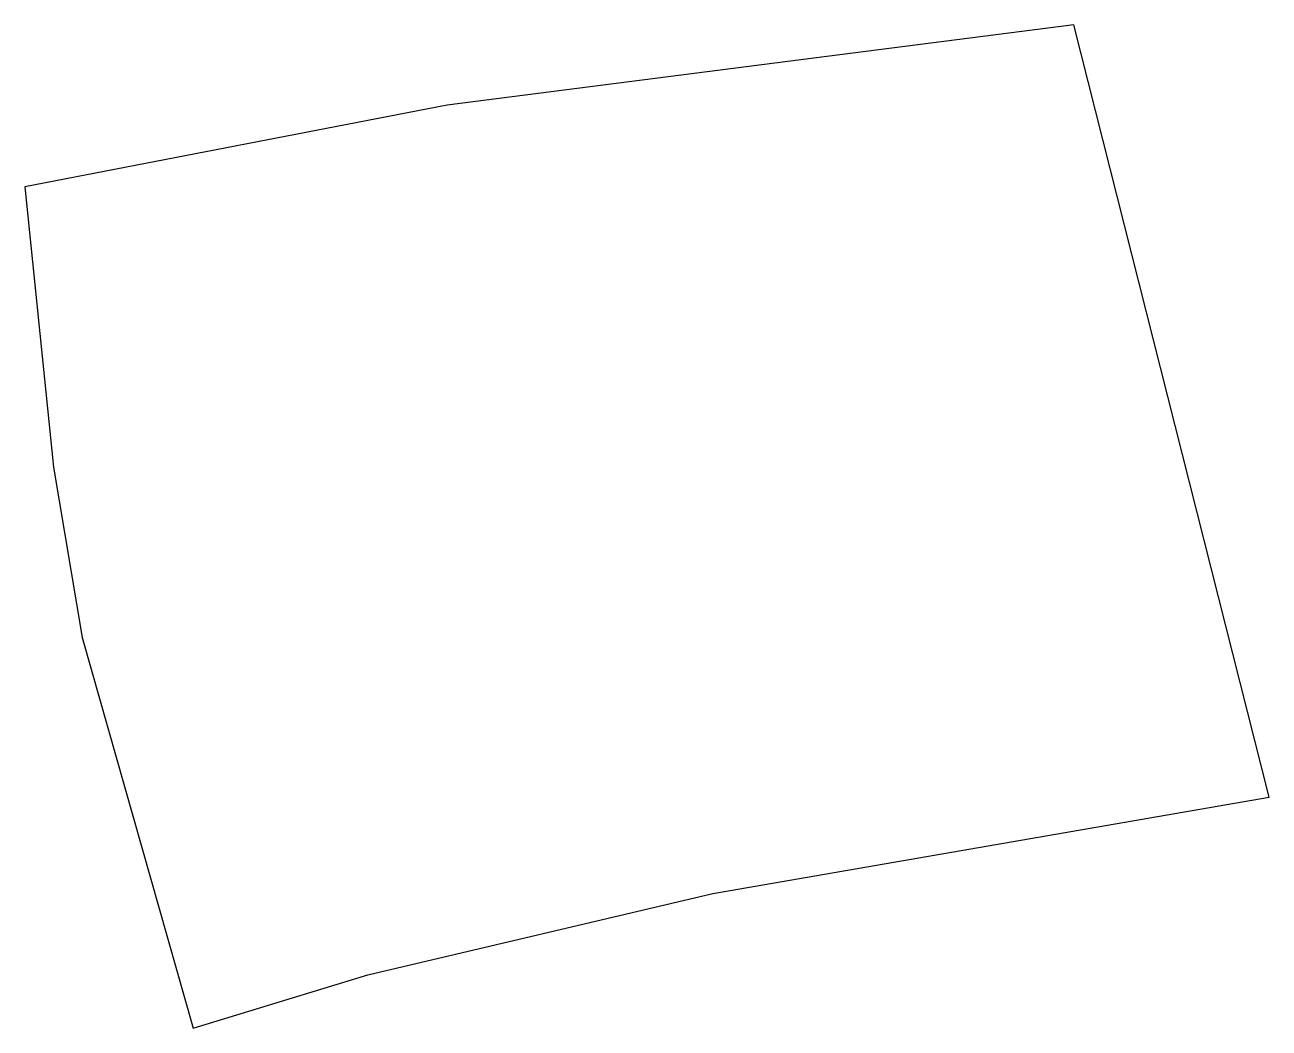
# Model space of a CAD drawing. Header units: millimetres. Extents: x 602593.8 to 602616.4, y 1299436.8 to 1299455.1.
import ezdxf

# ---------------------------------------------------------------- set-up
doc = ezdxf.new("R2010")
doc.units = ezdxf.units.MM

msp = doc.modelspace()

# ---------------------------------------------------------------- linework, layer by layer
msp.add_lwpolyline([(602612.856, 1299455.052), (602601.458, 1299453.593), (602593.783, 1299452.107), (602594.303, 1299447.012), (602594.824, 1299443.914), (602596.84, 1299436.81), (602600.018, 1299437.781), (602606.289, 1299439.257), (602616.404, 1299441.008)], close=True)

doc.saveas('drawing.dxf')
